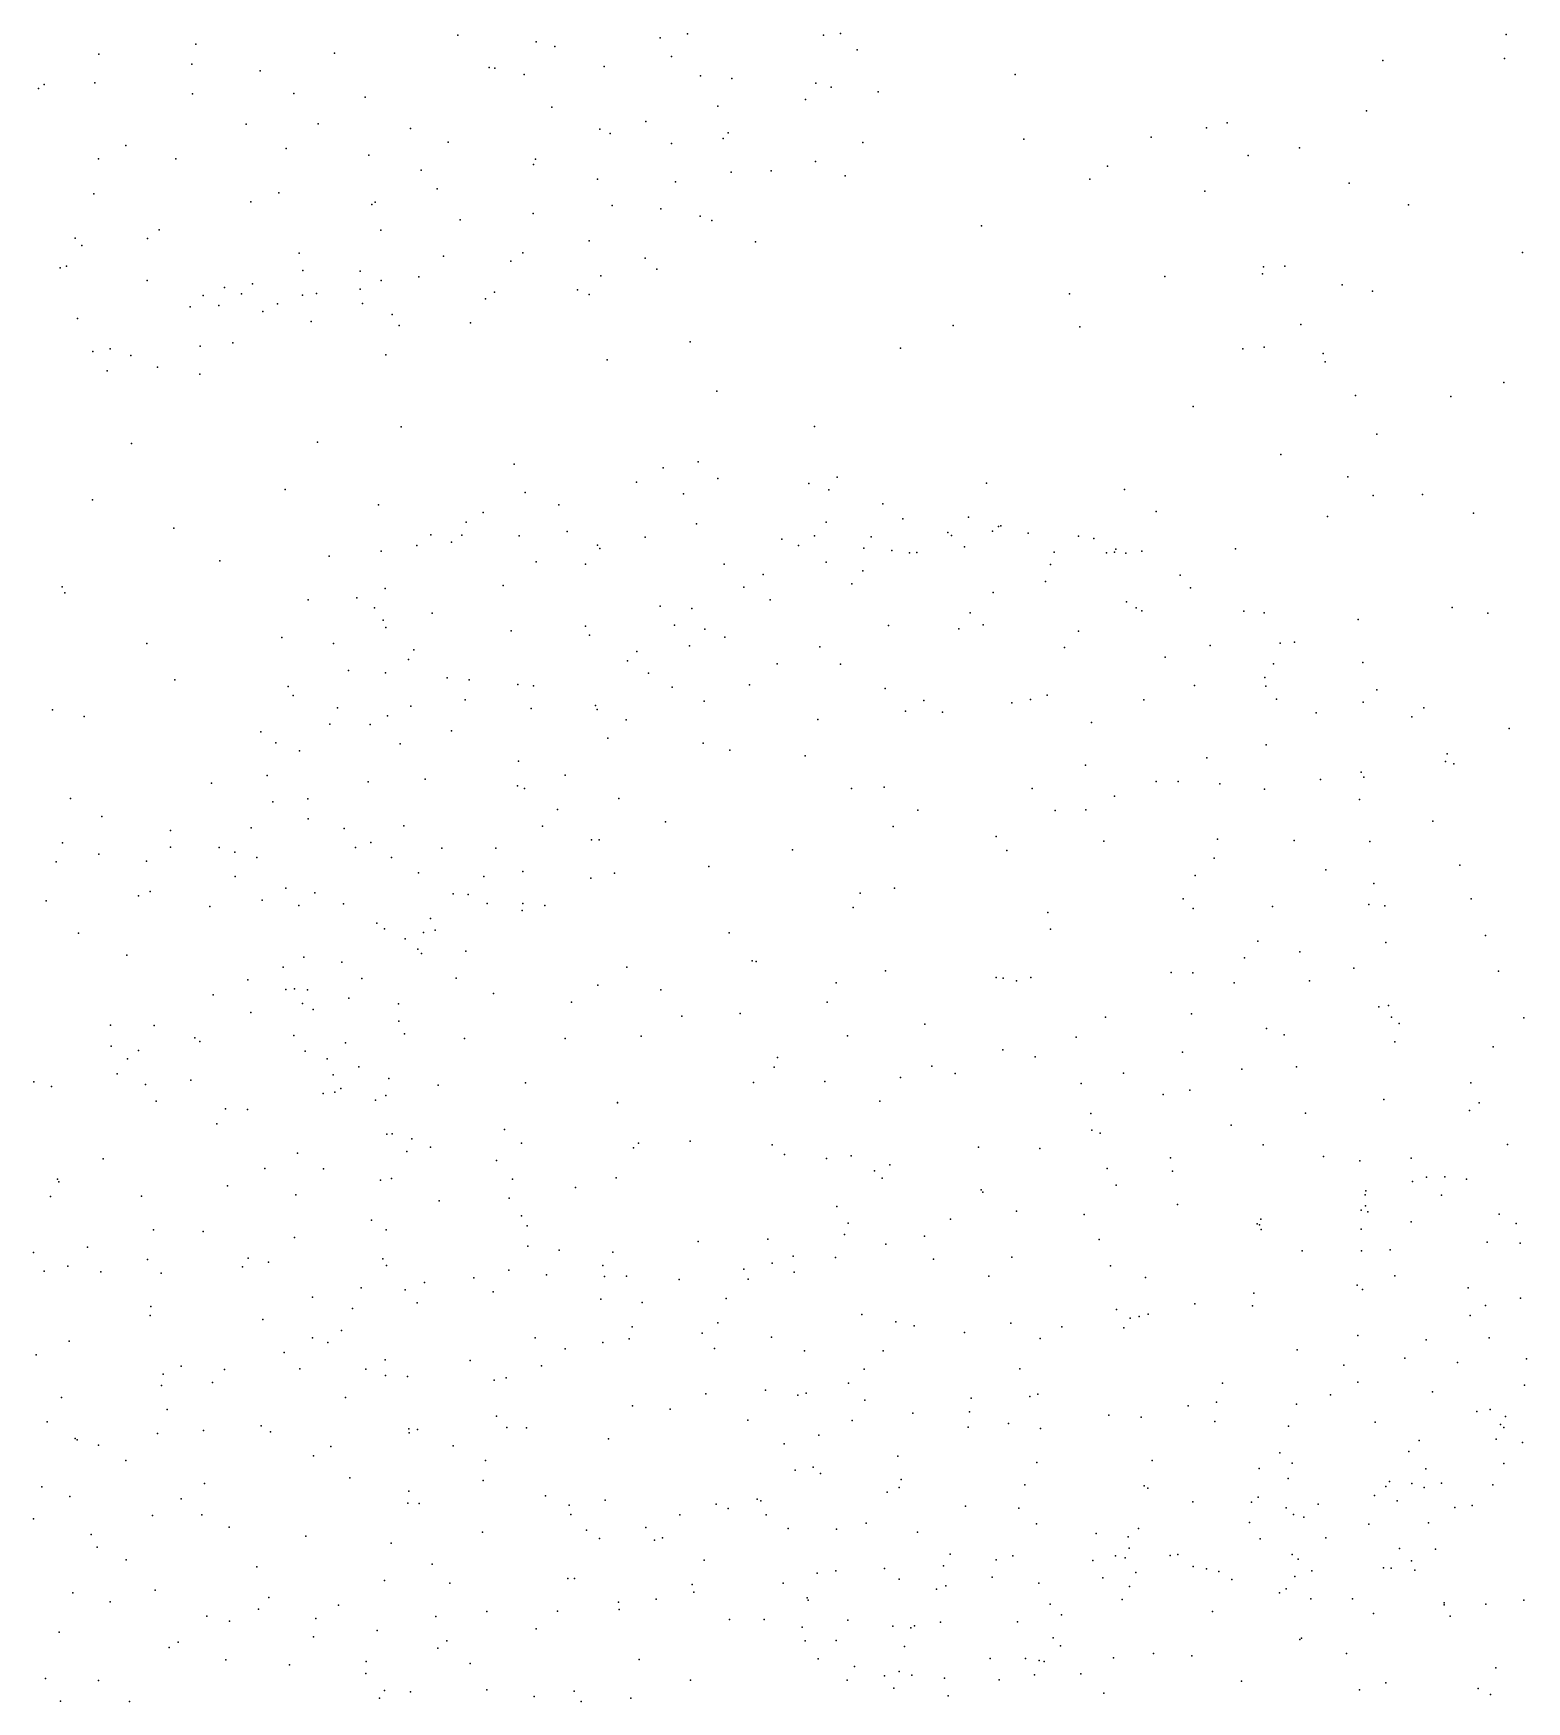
# Model space of a CAD drawing. Header units: metres. Extents: x -25 to 25, y -27.8 to 27.8.
# Drawn here: x 18.391 to 21.483, y 0.017 to 3.471 of the extents above; entities that cross this region are included whole.
import ezdxf

# ---------------------------------------------------------------- set-up
doc = ezdxf.new("R2010")
doc.units = ezdxf.units.M

msp = doc.modelspace()

# ---------------------------------------------------------------- linework, layer by layer
for p in [(19.2698, 3.4668, -5.5796), (19.6886, 3.4617, -14.1067), (19.7453, 3.4699, 10.0096), (20.0273, 3.4667, 11.0808), (20.0624, 3.4707, -6.0287), (21.4406, 3.4685, 2.2204), (18.5263, 3.4276, -13.3139), (18.7269, 3.4485, 12.6303), (19.0147, 3.4295, 9.8417), (19.4323, 3.4531, 11.6504), (19.4703, 3.4433, -6.1526), (19.7121, 3.4225, 11.4202), (20.0964, 3.4369, -14.0488), (18.719, 3.4069, 10.0032), (18.8605, 3.3929, 9.9369), (19.3348, 3.4002, 2.9719), (19.3466, 3.3985, 11.7678), (19.4069, 3.3857, 9.8963), (19.5729, 3.4018, -5.3891), (20.4241, 3.3857, 3.0538), (21.1855, 3.4144, 2.4048), (21.4373, 3.4186, -11.963), (18.4011, 3.3568, 2.8235), (18.4129, 3.3645, 10.1465), (18.5178, 3.3685, 12.6628), (19.7724, 3.3826, 3.0753), (19.8375, 3.3773, 10.1347), (20.0112, 3.3674, 10.3995), (20.0429, 3.3592, 10.8764), (18.72, 3.3457, 2.9123), (18.9302, 3.3465, 12.4844), (19.078, 3.3388, 12.3367), (19.4643, 3.318, -5.966), (19.8084, 3.3198, -6.3149), (19.99, 3.3339, -5.5199), (20.1404, 3.3496, -5.8639), (18.8317, 3.2828, 10.0776), (18.9806, 3.2833, -13.8012), (19.6589, 3.2879, 11.3642), (20.8631, 3.2857, -12.8228), (21.1515, 3.3104, -12.0226), (19.172, 3.2736, 12.0937), (19.5636, 3.2722, -14.2192), (19.5849, 3.2634, 10.0472), (19.8193, 3.2533, -14.2519), (19.8295, 3.2645, 11.1731), (20.4416, 3.2517, -13.8232), (20.7052, 3.2559, -13.3945), (20.8204, 3.2749, -13.0774), (18.582, 3.2384, 10.2823), (18.9146, 3.2324, 2.9375), (19.0855, 3.2187, 10.049), (19.2501, 3.2457, 9.9995), (19.7123, 3.2426, 10.1377), (20.1084, 3.2448, -14.1581), (20.9061, 3.2176, -12.4833), (21.0128, 3.2337, -12.1971), (18.5255, 3.2111, -13.3004), (18.6861, 3.2108, -13.487), (19.1937, 3.1877, 11.8426), (19.4266, 3.1993, 11.4485), (19.4305, 3.2101, 10.0429), (19.8356, 3.1831, 10.3237), (19.9187, 3.1861, 10.8088), (20.0107, 3.2054, -5.7739), (20.6149, 3.1957, -13.6133), (19.227, 3.1486, 11.5926), (19.5593, 3.1687, 11.3098), (19.7203, 3.1636, -5.5904), (20.0721, 3.1757, -6.062), (20.5784, 3.1688, 3.1518), (20.8166, 3.1437, 2.9687), (21.1152, 3.1605, 2.4997), (18.5159, 3.1383, 10.4908), (18.8412, 3.1218, 10.2669), (18.899, 3.1407, 12.3443), (19.0916, 3.1161, 12.0648), (19.0987, 3.1214, -13.9947), (19.5891, 3.1145, 3.1296), (21.2382, 3.1156, -12.0828), (19.2748, 3.0847, 11.4315), (19.4258, 3.0975, -14.2654), (19.6903, 3.1072, 11.1086), (19.7717, 3.0924, -5.9693), (19.7958, 3.0835, 10.5034), (18.4773, 3.0466, 2.8714), (18.627, 3.0457, 10.5936), (18.651, 3.0639, 12.4045), (19.1101, 3.0629, 11.7117), (19.5417, 3.0409, 11.1443), (20.3545, 3.0723, -14.0279), (18.4913, 3.0316, 10.8609), (18.9409, 3.0155, 12.1289), (19.24, 3.0094, -14.1774), (19.4044, 3.0161, 11.2367), (19.6575, 3.0052, -14.3671), (19.8859, 3.0392, 3.2393), (21.4747, 3.0173, -12.0711), (18.4462, 2.9849, 11.0092), (18.4596, 2.9885, 12.3291), (18.9491, 2.9798, 10.4473), (19.0674, 2.9784, 11.52), (19.3796, 2.9988, 10.284), (19.6816, 2.9823, 10.656), (20.9362, 2.973, -13.3275), (20.9384, 2.9874, -12.4573), (20.9823, 2.9887, -12.9046), (18.6263, 2.9588, 10.878), (18.7866, 2.9445, 2.9186), (18.8444, 2.9521, -13.6238), (19.0678, 2.9413, 11.2219), (19.111, 2.959, 2.9864), (19.1893, 2.9666, 10.3327), (19.5173, 2.9396, 10.5179), (19.5658, 2.9688, 10.9655), (20.734, 2.9674, -13.6735), (21.101, 2.9501, 2.6043), (21.1638, 2.9367, -12.1848), (18.7153, 2.9043, 11.1495), (18.7427, 2.928, 12.1612), (18.7752, 2.907, 10.9898), (18.8215, 2.9314, 10.6751), (18.8963, 2.9108, 11.1865), (18.9479, 2.9287, 11.7892), (18.9768, 2.9322, 11.3558), (19.0727, 2.9116, 10.5394), (19.3268, 2.9211, 3.0745), (19.3458, 2.935, 10.4503), (19.5418, 2.9299, 10.7356), (20.5361, 2.9316, 3.2703), (18.4823, 2.8801, -13.3239), (18.8663, 2.8945, 11.4827), (18.9661, 2.8741, 10.7429), (19.134, 2.8887, 11.0446), (19.2958, 2.8712, 10.8296), (21.0155, 2.8681, -12.6872), (19.1484, 2.8657, 10.8857), (20.2957, 2.8659, -14.125), (20.5576, 2.8629, -13.9071), (18.5137, 2.8121, 12.0446), (18.5498, 2.8175, 2.8414), (18.5925, 2.8037, 11.4147), (18.7364, 2.8233, 11.5369), (18.804, 2.8299, 11.8146), (19.1205, 2.8051, -14.0775), (19.7507, 2.8321, 3.2294), (20.1867, 2.8192, 3.3202), (20.8954, 2.8178, -13.5923), (20.9398, 2.8212, 2.9035), (21.062, 2.8076, -13.2618), (18.5433, 2.7723, 11.8833), (18.6481, 2.7794, 11.7587), (18.7352, 2.7649, -13.3577), (19.5787, 2.7947, -14.3745), (21.0657, 2.7905, -12.3547), (19.8063, 2.7297, -14.376), (21.4361, 2.7481, -12.1608), (20.7928, 2.6979, 3.0734), (21.1286, 2.7207, -13.0584), (21.3258, 2.7187, 2.4026), (19.1527, 2.6563, 2.9351), (20.0083, 2.657, -14.2834), (21.1726, 2.641, -12.8231), (18.594, 2.6218, 2.7533), (18.9795, 2.6241, -13.6844), (20.974, 2.5985, 2.8091), (19.3863, 2.5788, -14.2644), (19.6953, 2.5712, 11.6894), (19.7677, 2.5838, 3.2086), (18.9122, 2.5262, -13.3404), (19.6395, 2.5415, 11.4383), (19.8084, 2.5491, 11.5246), (19.9969, 2.5388, 11.7434), (20.038, 2.5258, 11.8998), (20.0556, 2.5515, 3.2798), (20.3643, 2.5392, -14.0638), (20.6503, 2.5263, -13.914), (21.1125, 2.5522, 2.5386), (18.5134, 2.505, -13.2636), (19.1054, 2.4942, -13.9025), (19.4089, 2.5202, 11.772), (19.4792, 2.4943, 11.4052), (19.7372, 2.517, 12.0279), (20.1499, 2.4967, 11.761), (21.1652, 2.5138, -13.2393), (21.2673, 2.5162, 2.3576), (19.2871, 2.4586, -14.1211), (19.3224, 2.4783, 11.6206), (19.7642, 2.4553, 11.1477), (20.0327, 2.4584, 12.2715), (20.1916, 2.4655, 11.5811), (20.3275, 2.4687, 12.1595), (20.716, 2.4809, 3.0737), (21.0709, 2.4702, -13.4929), (21.3733, 2.4773, -12.7294), (18.682, 2.446, 2.6523), (19.2141, 2.4326, 2.879), (19.2783, 2.4318, 11.9681), (19.3969, 2.43, 11.2902), (19.4965, 2.4394, 11.173), (19.6577, 2.4276, 12.2506), (19.9409, 2.4234, -14.2188), (20.0083, 2.43, 11.1596), (20.1257, 2.4285, 12.4742), (20.2842, 2.4372, 13.1469), (20.2921, 2.4307, 12.6971), (20.377, 2.4398, 12.8746), (20.3894, 2.4494, 12.3591), (20.3942, 2.451, 11.8456), (20.451, 2.4359, 13.164), (20.5548, 2.4296, 12.3612), (20.5865, 2.4248, 13.0501), (19.0034, 2.3882, -13.0978), (19.1108, 2.3986, -13.6681), (19.1851, 2.41, 11.8288), (19.2564, 2.4172, 11.4253), (19.5591, 2.4107, -14.2436), (19.5638, 2.4039, 3.0876), (19.9752, 2.4103, 12.4384), (20.1106, 2.4049, 12.7243), (20.1687, 2.4, 13.2516), (20.2048, 2.3952, -14.0927), (20.2203, 2.396, 11.2851), (20.3191, 2.4075, 11.4737), (20.5043, 2.3962, 11.743), (20.6132, 2.3952, 13.204), (20.6296, 2.3968, 11.9759), (20.6322, 2.403, 12.534), (20.6533, 2.3944, 12.6884), (20.6863, 2.3984, 12.9187), (20.88, 2.4034, 2.8152), (18.777, 2.3788, -13.0287), (19.4317, 2.3764, 12.2341), (19.5341, 2.3717, 10.9953), (19.8212, 2.3716, 12.4407), (19.9022, 2.35, 12.5939), (20.0327, 2.3757, 12.9135), (20.1086, 2.3581, 3.201), (20.4972, 2.3709, 13.3908), (18.4505, 2.3245, -13.1584), (19.1194, 2.3214, 11.9683), (19.3637, 2.3276, 11.0556), (19.8622, 2.324, 10.8667), (20.0854, 2.331, 13.4004), (20.4869, 2.3361, 11.5408), (20.7656, 2.3486, 12.0587), (20.7868, 2.3226, 13.2103), (18.4559, 2.3124, 2.5362), (18.9597, 2.298, -12.7274), (19.0603, 2.3022, 11.7517), (19.0969, 2.2811, 11.4026), (19.6891, 2.285, 12.4969), (19.7541, 2.2798, -14.1593), (19.9163, 2.2981, 13.2008), (20.3783, 2.3133, 11.3206), (20.6541, 2.2937, 11.7154), (20.6747, 2.281, 13.4411), (21.3287, 2.2819, -13.1272), (19.1151, 2.2558, -12.8837), (19.2167, 2.2702, 11.1488), (19.7185, 2.2456, 10.746), (20.3304, 2.2706, 13.5806), (20.3574, 2.2458, 3.1045), (20.6863, 2.275, -13.884), (20.8976, 2.2741, 12.1162), (20.9398, 2.2707, 12.3143), (21.134, 2.2573, 2.2497), (21.4025, 2.2703, 2.068), (18.9054, 2.2199, 2.52), (19.1208, 2.2405, 12.113), (19.3799, 2.2334, 12.3569), (19.5343, 2.243, 12.439), (19.5421, 2.2249, 10.7599), (19.7812, 2.2369, 12.8513), (19.8227, 2.2208, 13.3036), (20.1614, 2.2448, 10.9176), (20.3071, 2.2381, 11.0547), (20.555, 2.2326, 13.5714), (18.626, 2.2076, -12.9369), (19.012, 2.2072, 11.9599), (19.179, 2.1943, -13.1237), (19.6407, 2.1906, 12.6329), (19.7498, 2.2025, 13.0245), (20.0194, 2.2002, -14.0503), (20.5259, 2.1993, 11.3198), (20.7347, 2.1794, 11.6216), (20.8278, 2.203, 11.7968), (20.9729, 2.2079, 12.9978), (21.0025, 2.2105, 12.7438), (19.0433, 2.1515, 11.3216), (19.1198, 2.1467, 11.1414), (19.1679, 2.1744, 2.6679), (19.6213, 2.1712, -14.0311), (19.6645, 2.1461, 12.8989), (19.9308, 2.1653, 13.5841), (20.0625, 2.1645, 10.7346), (20.9587, 2.1655, 11.9072), (21.1439, 2.1684, 12.33), (18.6836, 2.1323, -12.6643), (18.9187, 2.1183, 11.8139), (19.2476, 2.1362, 10.8885), (19.293, 2.1321, -13.5037), (19.394, 2.1222, -13.7286), (19.4265, 2.1195, 12.497), (19.7134, 2.117, 13.3648), (19.8738, 2.1216, 10.6265), (20.1546, 2.1144, 13.7316), (20.7949, 2.1203, 13.5457), (20.9409, 2.1372, -13.6836), (20.9428, 2.1188, 13.3611), (21.1725, 2.1115, 2.0753), (18.9289, 2.0996, 11.5621), (19.0207, 2.0739, -12.485), (19.1725, 2.0775, -12.7591), (19.2849, 2.0907, 12.4096), (19.4213, 2.0726, 2.8196), (19.5549, 2.079, 12.7181), (19.78, 2.0879, 13.5574), (20.2346, 2.0891, 3.0174), (20.417, 2.0848, 13.7503), (20.4554, 2.0916, 11.0334), (20.4904, 2.1003, 2.9183), (20.6904, 2.0911, 2.6883), (20.9649, 2.0923, 2.225), (21.1443, 2.0856, 12.7649), (21.2699, 2.0739, 12.3928), (18.4305, 2.0702, -12.6692), (18.4957, 2.0561, -12.4543), (19.005, 2.0402, 12.1556), (19.0881, 2.0397, 11.034), (19.1239, 2.0577, 12.297), (19.5583, 2.0707, 10.5921), (19.6182, 2.0493, 2.9046), (20.0152, 2.05, 10.6065), (20.1968, 2.0676, 10.7336), (20.2737, 2.0653, -13.9859), (20.5818, 2.0439, 13.7288), (21.0469, 2.0641, 13.2198), (21.2455, 2.0555, 12.1293), (18.8619, 2.0244, 2.3571), (19.2568, 2.0269, 10.7524), (19.5806, 2.0116, 13.2273), (21.4465, 2.0312, 1.7287), (18.8928, 2.002, 11.9286), (18.9418, 1.985, 11.3549), (19.1501, 2, 10.8758), (19.7779, 2.0009, 10.523), (19.8332, 1.9865, 13.7198), (19.9887, 1.9748, 13.8067), (20.821, 1.9706, 13.6175), (20.9433, 1.9977, 11.6753), (21.3184, 1.9787, 12.6396), (19.3953, 1.9638, 12.5914), (19.4923, 1.9345, 12.8516), (20.5694, 1.9552, 2.5787), (21.1406, 1.9413, 11.7887), (21.315, 1.9632, -13.2887), (21.3322, 1.9579, 12.0014), (18.7595, 1.918, -12.3012), (18.8748, 1.9343, 11.5577), (19.084, 1.9208, -13.2873), (19.2019, 1.9264, -13.4682), (19.3934, 1.9124, 10.5646), (19.4076, 1.9069, 2.6051), (20.0849, 1.9074, -13.9738), (20.1526, 1.9097, 10.6121), (20.4592, 1.9071, 10.8778), (20.7161, 1.9217, 11.2854), (20.7611, 1.9219, 2.2484), (20.8475, 1.9165, -13.7681), (20.9402, 1.9055, 13.5325), (21.0561, 1.9259, 13.3465), (21.1459, 1.9306, 13.0667), (18.4678, 1.8863, -12.132), (18.8869, 1.8794, 12.0222), (18.9594, 1.8858, 11.2301), (19.6034, 1.8862, 2.7352), (20.6295, 1.8911, 13.7822), (21.137, 1.8847, 1.9106), (18.5327, 1.8494, -2.058), (18.9597, 1.8441, -12.5134), (19.476, 1.8637, 13.264), (19.6995, 1.8379, 13.7501), (20.2221, 1.8623, 2.7437), (20.5068, 1.8616, -13.9594), (20.5703, 1.8632, 2.3541), (21.289, 1.8394, 12.9221), (18.6748, 1.8201, -13.3148), (18.8416, 1.8255, 11.8172), (19.0344, 1.8241, -12.8453), (19.1581, 1.8301, 2.2274), (19.4449, 1.8292, 12.9671), (19.5463, 1.8011, 10.4418), (19.5621, 1.8006, 13.648), (20.1709, 1.8283, 13.9255), (20.3846, 1.808, 10.733), (20.6078, 1.7984, 10.9987), (20.8427, 1.8021, 13.6625), (21.0013, 1.7994, 11.5471), (21.1582, 1.7976, 11.6663), (18.4512, 1.7947, 2.3326), (18.5262, 1.7714, -13.1381), (18.6747, 1.7859, -2.2474), (18.7759, 1.7852, -13.0459), (18.8082, 1.7752, 2.1863), (18.8537, 1.7643, 11.6706), (19.0576, 1.7851, 10.9119), (19.0897, 1.7953, 12.3204), (19.1322, 1.7642, -13.7562), (19.2365, 1.7837, 10.6261), (19.3487, 1.7838, -13.7882), (19.9626, 1.7801, 13.9147), (20.4067, 1.7789, 13.9177), (20.8359, 1.7626, 11.3443), (18.4382, 1.755, -13.4632), (18.6252, 1.7568, -12.254), (19.1881, 1.7325, 12.4395), (19.4043, 1.735, 13.5916), (19.5943, 1.7319, 13.7891), (19.7895, 1.746, -13.9145), (21.0669, 1.7385, -13.5999), (21.345, 1.7481, -13.3522), (18.6326, 1.6938, -2.4555), (18.8084, 1.7252, -1.978), (18.9134, 1.7011, -13.8289), (19.3239, 1.7249, 13.2542), (19.5452, 1.7213, 2.4081), (20.174, 1.701, -13.993), (20.7966, 1.7268, 2.0783), (21.1668, 1.7106, 13.1845), (18.417, 1.6746, -2.5216), (18.6086, 1.6852, 2.2386), (18.7563, 1.6626, -12.7814), (18.8645, 1.6758, 11.8548), (18.9405, 1.6648, 11.2734), (18.9734, 1.6909, 12.1524), (19.033, 1.6684, 2.0259), (19.2602, 1.6893, 12.5861), (19.2913, 1.6878, 13.4312), (19.3305, 1.6688, 12.8662), (19.4042, 1.6693, 10.4736), (19.4496, 1.6648, 2.1551), (20.0886, 1.6611, 2.4072), (20.1027, 1.6902, 10.5077), (20.7721, 1.679, 13.7673), (20.7926, 1.6584, 11.2308), (20.9565, 1.6627, 13.59), (21.1564, 1.6669, 11.5504), (21.1893, 1.6641, 1.7834), (21.3679, 1.6786, 11.6914), (19.1022, 1.6282, 10.7714), (19.2129, 1.6378, 13.5823), (19.4028, 1.6547, 13.782), (20.4918, 1.6506, 13.9298), (18.4846, 1.6076, -12.6725), (19.1176, 1.6166, 12.3662), (19.1607, 1.5959, 13.7496), (19.1988, 1.6088, 10.6434), (19.2229, 1.6139, 13.2106), (19.8316, 1.6085, 10.3952), (20.497, 1.6162, 10.8157), (20.9266, 1.5911, -3.2324), (21.398, 1.6026, 1.6104), (18.5844, 1.562, -1.7667), (18.9507, 1.5579, 13.5845), (19.1871, 1.5745, -13.9651), (19.1943, 1.5654, 12.5089), (19.2862, 1.5701, 13.9001), (20.8986, 1.5569, -13.7504), (21.0136, 1.5689, 1.887), (21.1917, 1.5884, -3.2303), (18.9082, 1.5369, 13.4136), (19.0293, 1.5478, 13.2365), (19.6199, 1.5372, 14.0073), (19.8795, 1.5504, -14.0367), (19.8874, 1.549, 14), (20.1551, 1.5296, 14), (20.747, 1.5262, -3.3773), (20.7918, 1.5254, 11.1492), (21.125, 1.5354, 13.3152), (21.4246, 1.5292, 11.5939), (18.835, 1.5112, -2.4779), (18.9134, 1.4908, 1.9086), (18.9316, 1.4921, 11.7518), (18.9585, 1.4904, 11.9529), (19.0712, 1.5139, 10.9242), (19.2666, 1.5146, 12.7665), (19.56, 1.4997, -14.0514), (19.6904, 1.4905, 2.0224), (20.0533, 1.5049, 10.4964), (20.3847, 1.5158, 2.1749), (20.3992, 1.5145, 10.7334), (20.4268, 1.5091, 13.9548), (20.4564, 1.5158, -13.9823), (20.8774, 1.5048, 13.6759), (21.0333, 1.509, 13.4789), (18.7629, 1.4802, 13.5903), (18.9479, 1.4623, 13.8905), (19.0443, 1.473, 13.0375), (19.1468, 1.4616, 12.9125), (19.3434, 1.4828, 1.8647), (19.5054, 1.4649, 14.082), (20.0345, 1.4646, 2.1305), (21.1772, 1.4551, 1.743), (21.1972, 1.4576, -2.9757), (18.5502, 1.4172, 2.0867), (18.6411, 1.4166, 13.4465), (18.8411, 1.4431, 13.1762), (18.9704, 1.4493, 11.5452), (19.1473, 1.4255, 10.7912), (19.7336, 1.4361, 14.0863), (19.8542, 1.4416, 10.4287), (20.2369, 1.4193, 10.624), (20.6106, 1.4338, -3.713), (20.7893, 1.4409, -3.1138), (21.2032, 1.4339, 13.1836), (21.2187, 1.4205, 11.3586), (21.4774, 1.4326, 12.9532), (18.7252, 1.3906, 13.8185), (18.7356, 1.3835, -14.0862), (18.93, 1.3956, -1.9541), (19.159, 1.3989, 12.4189), (19.2839, 1.3893, 10.6403), (19.4921, 1.3897, 10.4892), (19.6495, 1.3946, 10.4339), (20.0769, 1.3954, 14.0525), (20.55, 1.3924, -3.3277), (20.944, 1.4105, -3.715), (20.981, 1.397, 11.2155), (21.2104, 1.3824, -13.5608), (18.5519, 1.3738, 13.5844), (18.5854, 1.3473, -1.6718), (18.6087, 1.3647, 13.2088), (18.9536, 1.3635, 12.9356), (18.999, 1.3473, -2.4091), (19.0372, 1.3803, 11.4007), (19.9319, 1.3499, 14.0833), (20.3986, 1.366, -3.5473), (20.465, 1.3514, 10.8516), (20.7705, 1.3613, 1.9816), (21.4138, 1.3723, 11.4347), (18.5644, 1.3161, 13.7926), (19.0113, 1.3145, 14.1075), (19.065, 1.3308, 1.6549), (19.925, 1.3304, -14.1802), (20.2514, 1.3325, -3.9065), (20.2997, 1.3172, 10.7236), (20.6482, 1.3176, 13.8641), (20.893, 1.3262, 11.1097), (21.0063, 1.3312, 13.4859), (18.3921, 1.2999, 13.5007), (18.4283, 1.2904, 13.2573), (18.6229, 1.2941, 13.031), (18.7168, 1.3032, 1.8771), (19.0148, 1.2786, -14.1555), (19.0276, 1.2858, 12.7885), (19.1268, 1.3067, 12.2928), (19.2289, 1.2931, 14.2188), (19.4099, 1.2978, 10.601), (19.8819, 1.2986, 10.5134), (20.0294, 1.3005, 10.5749), (20.1862, 1.3086, 2.0647), (20.5604, 1.2965, 2.0404), (20.7854, 1.2828, 13.7656), (21.3671, 1.2975, -2.6678), (18.6454, 1.2595, -2.6017), (18.7888, 1.2442, -1.7005), (18.991, 1.2759, -2.1299), (19.099, 1.2616, 11.565), (19.1204, 1.2718, 11.3269), (19.6005, 1.2572, 14.2368), (19.6007, 1.256, 1.7085), (20.1437, 1.2601, -3.7032), (20.7304, 1.2738, 11.0249), (21.1876, 1.2632, 1.6524), (21.3844, 1.2563, -13.5514), (18.7708, 1.2128, 14.0828), (18.8344, 1.2428, 12.8322), (20.5804, 1.2345, -4.0537), (20.8709, 1.2101, -3.9345), (21.025, 1.235, -2.832), (21.3649, 1.2405, 11.2656), (19.1227, 1.1912, 12.4618), (19.1336, 1.1919, 11.7297), (19.1747, 1.1818, 11.4414), (19.3664, 1.2008, -14.2108), (19.7506, 1.1771, 14.2273), (20.5825, 1.1998, 10.9604), (20.5998, 1.1937, -2.9257), (18.5351, 1.1402, 13.9771), (18.9377, 1.152, -1.9278), (19.164, 1.1554, 14.2809), (19.2134, 1.1644, 11.2395), (19.4019, 1.1728, 10.719), (19.6338, 1.1635, 10.6145), (19.6439, 1.1727, -14.2864), (19.9204, 1.1691, 10.6213), (19.9465, 1.1493, 14.1434), (20.0335, 1.1408, -3.8555), (20.0842, 1.1467, -3.5132), (20.348, 1.1648, 10.824), (20.4749, 1.1615, 13.9434), (20.7455, 1.1426, 1.9027), (20.9371, 1.1692, 13.5292), (21.0625, 1.1453, 13.3135), (21.244, 1.1421, -3.8072), (21.4435, 1.1701, -3.192), (18.8698, 1.1201, 1.4995), (18.9915, 1.1194, 14.2386), (19.3501, 1.137, 14.3182), (20.1325, 1.1154, 10.7635), (20.1643, 1.1279, 14.0545), (20.6143, 1.1204, 13.8634), (20.7498, 1.1151, -2.7492), (21.1375, 1.136, -13.6306), (18.4406, 1.0982, 12.8914), (18.4435, 1.0926, -1.4061), (18.7929, 1.0843, 12.6821), (19.1093, 1.0962, -2.4395), (19.1322, 1.0994, 12.1369), (19.3831, 1.0982, 10.9078), (19.5134, 1.0808, 10.7762), (19.5976, 1.1009, 1.5043), (20.1483, 1.1005, 1.9577), (20.3537, 1.0764, -2.9059), (20.3572, 1.0711, -14.1968), (20.6332, 1.086, -13.925), (21.1501, 1.0739, -5.5747), (21.2468, 1.0933, -5.1198), (21.2756, 1.1025, -5.3425), (21.3133, 1.1029, 13.0877), (21.3587, 1.0984, -3.5881), (18.4265, 1.0621, -2.4255), (18.6146, 1.0629, 1.6742), (18.9343, 1.0659, -2.7173), (19.2312, 1.0536, 11.9088), (19.3762, 1.0588, 11.0949), (20.0545, 1.0419, -3.2149), (20.7603, 1.046, 10.9582), (21.1484, 1.0657, 13.1757), (21.1492, 1.0429, -4.8879), (21.307, 1.0653, 11.0908), (19.0909, 1.0137, 12.3558), (19.4015, 1.0223, 11.303), (20.0781, 1.0071, -2.9956), (20.2903, 1.0156, 10.9024), (20.4263, 1.0319, 1.9357), (20.5669, 1.0254, -2.6581), (20.9247, 1.0059, -4.7704), (20.9299, 1.0035, -2.4976), (20.9323, 1.0153, 13.4382), (21.1403, 1.0341, -5.8686), (21.1545, 1.0305, -4.1102), (21.2441, 1.0101, 1.4467), (21.4262, 1.0255, -5.6448), (21.4611, 1.0062, 1.3309), (18.6396, 0.9933, 14.1417), (18.7423, 0.9898, -14.2254), (18.9313, 0.9773, -1.7167), (19.1216, 0.9936, 1.1968), (19.4132, 1.0015, 14.3577), (19.7672, 0.9695, 14.2781), (19.912, 0.9743, 14.1981), (20.0708, 0.9839, 10.8859), (20.2362, 0.9806, 14.025), (20.5975, 0.9733, -4.5239), (20.9336, 0.9938, -5.0675), (21.1401, 0.9946, -4.6199), (21.4012, 0.968, -5.8561), (18.3908, 0.9466, 12.7817), (18.5026, 0.9576, 14.072), (18.8353, 0.9345, 14.2417), (19.1145, 0.933, 14.333), (19.415, 0.9598, -14.3746), (19.4793, 0.951, 11.4634), (19.5909, 0.9471, 11.1083), (19.9641, 0.9391, -3.9324), (20.0517, 0.9358, 1.782), (20.156, 0.964, -4.2848), (20.4172, 0.9365, 13.9298), (21.0181, 0.9502, -5.3983), (21.1409, 0.9502, 10.9787), (21.2007, 0.952, -2.2862), (21.4699, 0.9659, -2.9998), (18.4131, 0.9075, 1.6057), (18.462, 0.9179, -0.83), (18.5302, 0.9063, 12.6792), (18.627, 0.9318, -1.1114), (18.6555, 0.9039, 1.4174), (18.8238, 0.9165, -1.1876), (18.8774, 0.9266, 1.2235), (19.122, 0.9195, -14.2986), (19.3756, 0.9098, 11.8412), (19.4533, 0.9, 11.696), (19.5703, 0.9198, 14.3459), (19.8619, 0.912, -14.5295), (19.9208, 0.9243, -2.8773), (19.9661, 0.9056, -3.691), (20.2548, 0.9325, -2.6973), (20.6213, 0.9186, -2.4696), (19.0693, 0.8733, -2.1175), (19.1609, 0.8694, -2.3092), (19.2006, 0.8844, 12.1577), (19.3031, 0.8943, 11.9933), (19.3427, 0.8649, -2.7208), (19.5735, 0.8969, 1.1864), (19.619, 0.8972, -14.4906), (19.7281, 0.8906, 1.341), (19.871, 0.8913, -3.1354), (20.3695, 0.8976, -4.4255), (20.6937, 0.8947, 13.7067), (21.1323, 0.8791, -5.6716), (21.1432, 0.87, -2.0674), (21.2103, 0.8978, 13.0918), (21.3617, 0.8736, 11.023), (18.6343, 0.8346, -2.6679), (18.9689, 0.8543, -0.9939), (19.0516, 0.8305, 12.2934), (19.1854, 0.8423, 1.0362), (19.5656, 0.85, -2.8554), (19.6517, 0.8426, 11.4017), (19.8252, 0.8512, 11.1036), (20.796, 0.84, 13.5525), (20.9151, 0.8363, 1.4921), (20.9182, 0.8619, 13.3403), (21.3978, 0.8368, -3.2642), (21.47, 0.8521, -13.7438), (18.633, 0.8162, 14.1694), (18.8657, 0.8077, -0.598), (19.8083, 0.8006, 11.2672), (20.1062, 0.8178, -14.5471), (20.1766, 0.8027, 10.9923), (20.2148, 0.7948, 1.7025), (20.415, 0.8003, 10.9219), (20.6336, 0.8287, 10.8863), (20.6618, 0.8107, -14.0502), (20.6806, 0.8142, -2.166), (20.699, 0.8189, 1.6528), (21.3659, 0.8159, -4.0943), (18.465, 0.7627, -2.4402), (18.9688, 0.7701, -14.3153), (19.0004, 0.76, 14.3214), (19.0286, 0.7848, -1.7498), (19.43, 0.7701, 0.9747), (19.5702, 0.7601, 11.7896), (19.6248, 0.768, -2.5896), (19.6307, 0.7922, 11.6308), (19.7755, 0.7793, 1.1545), (19.9196, 0.7709, 1.4035), (20.3192, 0.7807, -2.4665), (20.4757, 0.7682, 1.6775), (20.5205, 0.7926, 13.815), (20.6492, 0.7903, -4.7128), (21.1337, 0.7746, -1.8456), (21.2751, 0.7654, 1.0883), (21.4051, 0.7695, -2.5516), (18.3963, 0.7345, -14.4533), (18.9102, 0.7391, 12.3855), (19.4922, 0.7468, 14.3539), (19.8013, 0.7478, 14.2557), (19.9879, 0.7429, 14.1433), (20.1503, 0.7427, 14.0373), (21.0081, 0.7452, 13.1391), (21.2309, 0.7277, 10.9516), (21.483, 0.7265, 0.8306), (18.6598, 0.6946, 1.0915), (18.697, 0.7114, -0.3713), (18.7864, 0.7039, 12.4706), (18.9426, 0.7058, -2.9029), (19.0793, 0.7051, -1.4921), (19.119, 0.7242, -0.8277), (19.1201, 0.6917, -1.9449), (19.2953, 0.7226, 12.0913), (19.4433, 0.7119, 11.9703), (20.1111, 0.7049, -4.2566), (20.4334, 0.7056, -2.2413), (21.1048, 0.7133, -5.4543), (21.34, 0.7188, -3.8414), (18.656, 0.6709, -14.3463), (18.7618, 0.6771, 14.2251), (19.1658, 0.6897, -1.0783), (19.3448, 0.682, -2.3158), (19.3697, 0.6868, -2.9686), (19.9069, 0.6613, -3.7888), (20.079, 0.6759, 11.0824), (20.8532, 0.6759, 10.8694), (21.1337, 0.678, -2.3167), (21.2883, 0.658, 13.0008), (21.4788, 0.6718, 11.0342), (18.4492, 0.6462, 14.0754), (19.0375, 0.6459, -0.6361), (19.6313, 0.6293, -3.1787), (19.7098, 0.622, 11.7485), (19.7833, 0.6539, 11.4875), (19.9739, 0.6511, -4.0142), (19.9911, 0.6551, -2.4746), (20.1125, 0.6404, 1.3286), (20.3329, 0.6447, 13.8738), (20.4542, 0.6486, 1.4689), (20.4705, 0.6532, 10.9084), (20.7822, 0.6289, 13.3578), (20.8407, 0.6369, -4.9548), (21.0063, 0.6325, 1.0364), (21.0768, 0.6517, -2.1109), (18.4197, 0.596, 1.2173), (18.668, 0.6214, -2.804), (18.8623, 0.5878, 12.392), (19.35, 0.6074, 0.8571), (19.8706, 0.5993, 14.1734), (20.0865, 0.5986, 1.1064), (20.2122, 0.6138, -2.3097), (20.3295, 0.6162, 10.9674), (20.4103, 0.5923, -14.4358), (20.6181, 0.6096, -14.2222), (20.6849, 0.6052, 1.183), (20.8376, 0.5963, -14.0497), (21.169, 0.5949, -2.5402), (21.3801, 0.6171, 0.6537), (21.4072, 0.6214, -5.6125), (21.4287, 0.5903, -0.2281), (21.4394, 0.6069, -4.4004), (18.4777, 0.5611, -2.5649), (18.4818, 0.5586, -0.1152), (18.648, 0.5716, 12.5037), (18.7432, 0.578, 0.8217), (18.882, 0.5753, 14.2487), (19.1682, 0.5816, 14.3169), (19.1689, 0.5732, -1.6882), (19.1862, 0.58, 12.1653), (19.3713, 0.5842, 12.0776), (19.4122, 0.5831, 14.3296), (19.5821, 0.5607, 11.973), (20.017, 0.5681, -14.6559), (20.3263, 0.5848, 1.2334), (20.4764, 0.5821, -1.9033), (20.9899, 0.587, 13.0473), (21.2604, 0.557, -3.5694), (21.4196, 0.5599, 12.9042), (21.4359, 0.5842, 0.2424), (21.4741, 0.5528, -0.72), (18.5257, 0.5477, 0.9866), (18.9712, 0.5256, -14.3795), (19.0069, 0.5446, 0.7898), (19.2602, 0.5464, -0.7191), (19.9452, 0.5501, 0.8774), (20.181, 0.5248, -3.8895), (20.9716, 0.5314, -2.3528), (21.239, 0.5341, 10.9555), (18.5823, 0.5158, 14.1274), (19.3271, 0.5161, -1.1744), (19.9685, 0.496, -3.5368), (20.0059, 0.5017, 11.2225), (20.0206, 0.4886, 14.028), (20.469, 0.5118, -4.3119), (20.7074, 0.516, -4.6585), (20.9293, 0.4993, 10.8922), (20.9976, 0.5101, -1.4857), (21.2743, 0.4983, -13.9612), (21.4357, 0.5097, -0.9863), (18.4084, 0.4614, 0.1042), (18.7453, 0.4681, -2.9782), (19.0458, 0.4796, 12.2791), (19.1683, 0.4524, -3.1571), (19.3223, 0.4742, -1.878), (20.1586, 0.4501, 11.0972), (20.184, 0.46, 0.9056), (20.1875, 0.4762, -2.0484), (20.444, 0.4656, -3.7922), (20.6909, 0.4632, -1.5593), (20.6983, 0.4586, 13.3039), (20.9892, 0.4787, -5.1328), (21.1911, 0.4616, -3.7987), (21.1992, 0.4724, 12.9235), (21.2453, 0.4681, -4.0045), (21.2705, 0.4598, -0.8336), (21.3066, 0.4689, -1.1506), (21.4128, 0.4652, 11.0245), (18.4666, 0.441, 12.6169), (18.6967, 0.4367, -14.4226), (19.1664, 0.4277, 14.2401), (19.1894, 0.4268, 12.1987), (19.4516, 0.4426, -14.621), (19.5002, 0.4232, -3.2761), (19.5749, 0.4338, -2.0867), (19.8047, 0.4256, -3.3347), (19.8298, 0.4161, 11.8227), (19.8896, 0.4359, 14.0908), (19.8969, 0.4324, 11.4842), (20.3211, 0.4214, 13.7361), (20.4312, 0.4174, 13.6268), (20.792, 0.4303, 13.0921), (20.9134, 0.4294, 0.839), (20.927, 0.4402, -2.5735), (20.985, 0.4175, -1.7409), (21.0511, 0.4255, -1.2005), (21.1682, 0.443, -2.8564), (21.215, 0.4324, -0.5334), (21.3343, 0.4184, -5.3938), (21.3699, 0.4226, -4.7734), (18.3913, 0.3949, 13.9593), (18.6378, 0.4018, 12.5336), (18.7394, 0.4033, 14.1335), (19.5036, 0.4037, 14.2265), (19.7293, 0.4035, 12.0324), (19.908, 0.4031, -2.073), (20.115, 0.386, -3.3692), (20.4678, 0.3843, -1.4845), (20.9093, 0.3871, -1.0383), (20.9999, 0.4043, 12.8926), (21.0215, 0.3986, -0.8119), (21.1564, 0.3839, -1.4212), (21.28, 0.387, -0.2245), (18.5103, 0.3629, -2.8299), (18.7962, 0.3777, 0.6558), (18.9551, 0.3591, 12.3708), (19.3207, 0.3676, 0.7492), (19.5363, 0.3718, -1.8261), (19.5632, 0.3546, -1.4762), (19.659, 0.3769, -0.8877), (19.6767, 0.3508, -0.6655), (19.6937, 0.3554, 0.6888), (19.9537, 0.3747, 0.7094), (20.0541, 0.3738, -1.7976), (20.2219, 0.3675, -1.5825), (20.5918, 0.3643, 13.3833), (20.6579, 0.3578, -4.1771), (20.6792, 0.3749, -1.3101), (20.9309, 0.3535, -2.8613), (21.067, 0.3556, -3.4361), (18.5231, 0.3361, 0.3217), (19.1318, 0.3448, -14.4739), (20.289, 0.3219, -1.3818), (20.4189, 0.3182, 0.8067), (20.6318, 0.3187, -2.9408), (20.6519, 0.3145, 13.1856), (20.6598, 0.3341, -2.7047), (20.7448, 0.3194, -3.8215), (20.7607, 0.3213, -2.1377), (20.9975, 0.321, -3.7531), (21.0097, 0.3116, 10.9781), (21.2199, 0.3333, 0.3976), (21.2944, 0.3325, -4.9791), (18.5833, 0.3098, -0.0076), (18.8537, 0.2957, 12.4825), (19.2169, 0.3012, -0.479), (19.7802, 0.3091, -1.5305), (20.0137, 0.2823, 11.3646), (20.0522, 0.287, -1.3198), (20.1534, 0.2921, 11.1832), (20.2752, 0.2979, -3.1644), (20.3845, 0.31, -14.4951), (20.5849, 0.309, -3.3977), (20.6734, 0.2838, -0.6688), (20.7928, 0.2964, -3.1924), (20.82, 0.2912, -3.4535), (20.8456, 0.2859, 10.9755), (21.0381, 0.2872, 0.5899), (21.1868, 0.2933, -4.6793), (21.2025, 0.2929, -4.3514), (21.2444, 0.3082, 12.7349), (21.2514, 0.289, 0.1749), (18.4723, 0.242, 13.9037), (18.6428, 0.2473, -3.0805), (19.1177, 0.2671, 14.1233), (19.2534, 0.262, 12.2418), (19.4975, 0.2714, 14.1306), (19.5114, 0.2716, -0.5109), (19.7549, 0.2593, -0.4628), (19.7585, 0.2431, 12.1367), (19.9434, 0.262, 11.8858), (20.1834, 0.2698, -1.0403), (20.2608, 0.2492, 0.6657), (20.28, 0.2565, 13.6178), (20.3761, 0.2739, -0.8683), (20.4732, 0.2616, 13.4134), (20.6055, 0.2726, 10.9909), (20.6609, 0.2548, 13.0025), (20.8726, 0.2694, -0.557), (20.9709, 0.2419, -4.0547), (20.9852, 0.2498, 12.686), (21.0032, 0.2755, -4.832), (18.5498, 0.2232, 12.6703), (18.8572, 0.2082, 0.5338), (18.8782, 0.2318, -14.4281), (19.023, 0.2161, -0.3396), (19.6028, 0.2223, -3.2686), (19.6805, 0.2287, 14.0454), (19.9931, 0.2311, 13.8504), (19.9952, 0.2268, 12.0801), (20.4964, 0.2186, -2.338), (20.6453, 0.2283, 12.805), (21.0358, 0.2292, -0.3586), (21.1225, 0.2293, -14.1284), (21.312, 0.217, 11.1097), (21.3123, 0.2213, -1.3223), (21.3985, 0.2181, 12.4614), (21.4769, 0.2264, 11.1725), (18.7503, 0.1935, 13.985), (18.7969, 0.1831, -3.2898), (18.9759, 0.1887, 14.0248), (19.224, 0.1926, -3.5083), (19.3297, 0.2031, 14.0866), (19.4761, 0.204, 0.6131), (19.6037, 0.207, 12.1998), (19.8325, 0.1863, 13.9187), (19.904, 0.1865, -0.1918), (20.0776, 0.1853, 0.4301), (20.1704, 0.1728, -2.8843), (20.2155, 0.1735, -14.597), (20.2693, 0.1808, -2.6193), (20.4284, 0.1819, -0.4004), (20.5201, 0.1962, 13.2316), (20.8325, 0.203, -14.2185), (21.1657, 0.199, 12.569), (21.3249, 0.1933, -14.0416), (18.4445, 0.16, 12.7915), (18.6907, 0.1398, 0.171), (18.9711, 0.1505, -3.5548), (19.1029, 0.164, 0.592), (19.2473, 0.1424, -14.5694), (19.4318, 0.1675, 12.2475), (19.9828, 0.171, 12.2288), (19.989, 0.1421, 0.119), (20.0533, 0.143, 11.8448), (20.2075, 0.169, -0.1791), (20.5028, 0.1486, 11.0743), (21.0132, 0.1454, 0.4093), (21.0165, 0.1478, 12.4464), (18.672, 0.1288, -14.5734), (19.2287, 0.1274, 12.3551), (19.6454, 0.1038, -0.1761), (20.0161, 0.1049, 13.6522), (20.1947, 0.131, 0.0345), (20.3719, 0.106, 13.2869), (20.4451, 0.1057, 12.6441), (20.5178, 0.1321, 13.0462), (20.6276, 0.1075, -14.318), (20.7106, 0.116, 12.3516), (20.7895, 0.1112, -1.8243), (21.1099, 0.1161, -1.4273), (18.7894, 0.103, -0.0325), (18.9211, 0.093, 12.6069), (19.0792, 0.0745, 13.9231), (19.0803, 0.0999, -3.7971), (19.2956, 0.0957, 0.5249), (20.0913, 0.0892, 11.6495), (20.153, 0.0702, 12.3921), (20.1836, 0.079, 11.3857), (20.2099, 0.0714, -2.4227), (20.4641, 0.0719, 12.8978), (20.4738, 0.102, 12.3314), (20.4836, 0.0998, 0.5117), (20.5597, 0.0739, -2.0566), (21.4191, 0.0865, 11.291), (18.4161, 0.0642, 12.9384), (18.5257, 0.0603, -14.7207), (19.1182, 0.0393, 12.5505), (19.1721, 0.0369, -3.9785), (19.3297, 0.041, 13.9063), (19.5108, 0.0382, 12.3774), (19.7513, 0.0608, 12.3478), (20.0758, 0.0609, -2.7202), (20.1728, 0.0441, 11.8072), (20.2772, 0.0651, 12.5127), (20.3907, 0.0614, 11.2229), (20.8924, 0.0592, 12.2653), (21.1372, 0.0409, 11.2278), (21.1916, 0.0555, 12.1806), (21.3829, 0.0434, 12.0205), (18.447, 0.0172, 13.6114), (18.5901, 0.0167, 12.8529), (19.1075, 0.0239, 0.4099), (19.4277, 0.0273, -0.1418), (19.525, 0.0165, 0.3244), (19.6283, 0.024, 13.8206), (20.2848, 0.0284, -2.1995), (20.6072, 0.0343, 12.1876), (21.4082, 0.0313, -1.2268)]:
    msp.add_point(p)

doc.saveas('drawing.dxf')
